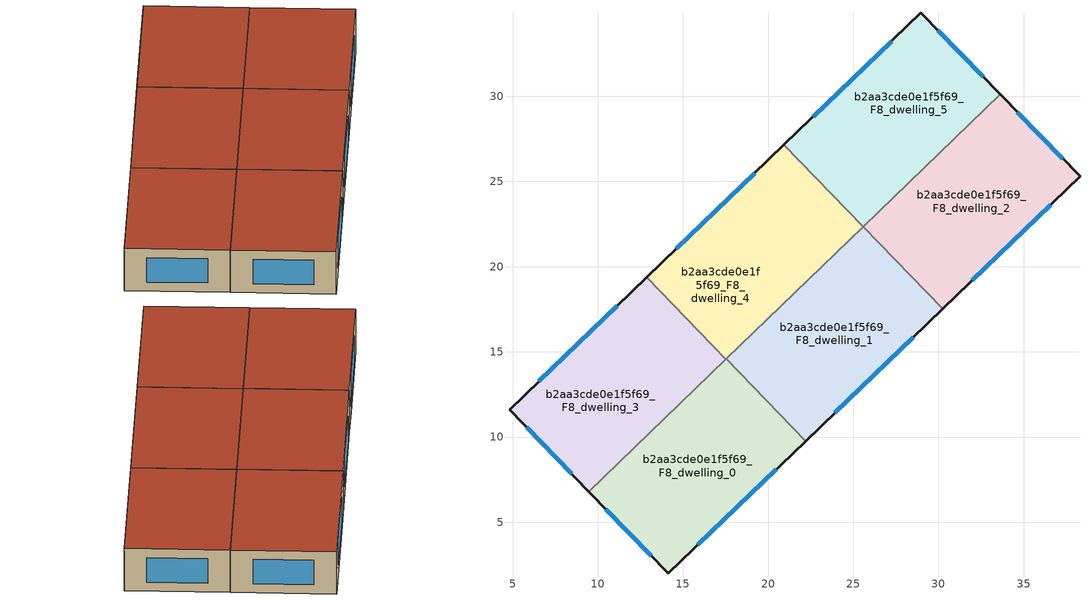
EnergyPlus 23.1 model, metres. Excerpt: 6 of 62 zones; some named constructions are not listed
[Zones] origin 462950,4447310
b2aa3cde0e1f5f69_F8_dwelling_0
 floor to b2aa3cde0e1f5f69_F7_dwelling_0 (EU_floor_Construction): 17.55,14.58 22.2,9.76 14.15,2 9.49,6.8 z24
 wall outside (EU_wall_Construction): 9.49,6.8 14.15,2 22.2,9.76 z24:27
 wall to b2aa3cde0e1f5f69_F8_dwelling_1 (EU_wall_Construction): 22.2,9.76 17.55,14.58 z24:27
 wall to b2aa3cde0e1f5f69_F8_dwelling_3 (EU_wall_Construction): 17.53,14.56 9.49,6.8 z24:27
 wall to b2aa3cde0e1f5f69_F8_dwelling_4 (EU_wall_Construction): 17.55,14.58 17.53,14.56 z24:27
 window (EU_Window_Construction): 15.87,3.66 20.47,8.1 / 10.49,5.77 13.15,3.03 z24.64:26.36
 roof outside (EU_roof_Construction): 22.2,9.76 17.55,14.58 9.49,6.8 14.15,2 z27
b2aa3cde0e1f5f69_F8_dwelling_1
 floor to b2aa3cde0e1f5f69_F7_dwelling_1 (EU_floor_Construction): 25.6,22.35 30.25,17.53 22.2,9.76 17.55,14.58 z24
 wall outside (EU_wall_Construction): 22.2,9.76 30.25,17.53 z24:27
 wall to b2aa3cde0e1f5f69_F8_dwelling_2 (EU_wall_Construction): 30.25,17.53 25.6,22.35 z24:27
 wall to b2aa3cde0e1f5f69_F8_dwelling_4 (EU_wall_Construction): 25.58,22.33 17.55,14.58 z24:27
 wall to b2aa3cde0e1f5f69_F8_dwelling_5 (EU_wall_Construction): 25.6,22.35 25.58,22.33 z24:27
 window (EU_Window_Construction): 23.92,11.43 28.53,15.87 z24.64:26.36
 roof outside (EU_roof_Construction): 30.25,17.53 25.6,22.35 17.55,14.58 22.2,9.76 z27
b2aa3cde0e1f5f69_F8_dwelling_2
 floor to b2aa3cde0e1f5f69_F7_dwelling_2 (EU_floor_Construction): 33.64,30.11 38.31,25.3 30.25,17.53 25.6,22.35 z24
 wall outside (EU_wall_Construction): 30.25,17.53 38.31,25.3 33.64,30.11 z24:27
 wall to b2aa3cde0e1f5f69_F8_dwelling_5 (EU_wall_Construction): 33.64,30.11 25.6,22.35 z24:27
 window (EU_Window_Construction): 37.31,26.33 34.64,29.08 / 31.98,19.2 36.58,23.64 z24.64:26.36
 roof outside (EU_roof_Construction): 38.31,25.3 33.64,30.11 25.6,22.35 30.25,17.53 z27
b2aa3cde0e1f5f69_F8_dwelling_3
 floor to b2aa3cde0e1f5f69_F7_dwelling_3 (EU_floor_Construction): 10.87,17.44 15.52,12.62 9.49,6.8 4.82,11.61 z24
 floor to b2aa3cde0e1f5f69_F7_dwelling_4 (EU_floor_Construction): 12.88,19.38 17.53,14.56 15.52,12.62 10.87,17.44 z24
 wall outside (EU_wall_Construction): 12.88,19.38 4.82,11.61 9.49,6.8 z24:27
 wall to b2aa3cde0e1f5f69_F8_dwelling_4 (EU_wall_Construction): 17.53,14.56 12.88,19.38 z24:27
 window (EU_Window_Construction): 5.82,10.58 8.49,7.83 / 11.16,17.71 6.55,13.27 z24.64:26.36
 roof outside (EU_roof_Construction): 17.53,14.56 12.88,19.38 4.82,11.61 9.49,6.8 z27
b2aa3cde0e1f5f69_F8_dwelling_4
 floor to b2aa3cde0e1f5f69_F7_dwelling_4 (EU_floor_Construction): 16.91,23.26 21.56,18.45 17.53,14.56 12.88,19.38 z24
 floor to b2aa3cde0e1f5f69_F7_dwelling_5 (EU_floor_Construction): 20.93,27.15 25.58,22.33 21.56,18.45 16.91,23.26 z24
 wall outside (EU_wall_Construction): 20.93,27.15 12.88,19.38 z24:27
 wall to b2aa3cde0e1f5f69_F8_dwelling_5 (EU_wall_Construction): 25.58,22.33 20.93,27.15 z24:27
 window (EU_Window_Construction): 19.21,25.48 14.61,21.04 z24.64:26.36
 roof outside (EU_roof_Construction): 25.58,22.33 20.93,27.15 12.88,19.38 17.53,14.56 z27
b2aa3cde0e1f5f69_F8_dwelling_5
 floor to b2aa3cde0e1f5f69_F7_dwelling_6 (EU_floor_Construction): 28.97,34.91 33.64,30.11 27.59,24.27 22.94,29.09 z24
 floor to b2aa3cde0e1f5f69_F7_dwelling_5 (EU_floor_Construction): 22.94,29.09 27.59,24.27 25.58,22.33 20.93,27.15 z24
 wall outside (EU_wall_Construction): 33.64,30.11 28.97,34.91 20.93,27.15 z24:27
 window (EU_Window_Construction): 32.64,31.13 29.97,33.88 / 27.25,33.25 22.65,28.81 z24.64:26.36
 roof outside (EU_roof_Construction): 33.64,30.11 28.97,34.91 20.93,27.15 25.58,22.33 z27
[SCHEDULE:FILE] Column Number=1; Rows to Skip at Top=0; Number of Hours of Data=8760; Column Separator=Comma; Interpolate to Timestep=No; Minutes per Item=60; Adjust Schedule for Daylight Savings=Yes
Name | File
EU_Step8_GainSchedule_b2aa3cde0e1f5f69_F3_dwelling_2_f000 | ../../schedules/b2aa3cde0e1f5f69/b2aa3cde0e1f5f69_F3_dwelling_2_f000_gain.csv
EU_Step8_GainSchedule_b2aa3cde0e1f5f69_F3_dwelling_3_f000 | ../../schedules/b2aa3cde0e1f5f69/b2aa3cde0e1f5f69_F3_dwelling_3_f000_gain.csv
EU_Step8_GainSchedule_b2aa3cde0e1f5f69_F3_dwelling_4_f000 | ../../schedules/b2aa3cde0e1f5f69/b2aa3cde0e1f5f69_F3_dwelling_4_f000_gain.csv
EU_Step8_GainSchedule_b2aa3cde0e1f5f69_F3_dwelling_5_f000 | ../../schedules/b2aa3cde0e1f5f69/b2aa3cde0e1f5f69_F3_dwelling_5_f000_gain.csv
EU_Step8_GainSchedule_b2aa3cde0e1f5f69_F3_dwelling_6_f000 | ../../schedules/b2aa3cde0e1f5f69/b2aa3cde0e1f5f69_F3_dwelling_6_f000_gain.csv
EU_Step8_GainSchedule_b2aa3cde0e1f5f69_F4_dwelling_0_f000 | ../../schedules/b2aa3cde0e1f5f69/b2aa3cde0e1f5f69_F4_dwelling_0_f000_gain.csv
EU_Step8_GainSchedule_b2aa3cde0e1f5f69_F4_dwelling_1_f000 | ../../schedules/b2aa3cde0e1f5f69/b2aa3cde0e1f5f69_F4_dwelling_1_f000_gain.csv
EU_Step8_GainSchedule_b2aa3cde0e1f5f69_F4_dwelling_2_f000 | ../../schedules/b2aa3cde0e1f5f69/b2aa3cde0e1f5f69_F4_dwelling_2_f000_gain.csv
EU_Step8_GainSchedule_b2aa3cde0e1f5f69_F4_dwelling_3_f000 | ../../schedules/b2aa3cde0e1f5f69/b2aa3cde0e1f5f69_F4_dwelling_3_f000_gain.csv
EU_Step8_GainSchedule_b2aa3cde0e1f5f69_F4_dwelling_4_f000 | ../../schedules/b2aa3cde0e1f5f69/b2aa3cde0e1f5f69_F4_dwelling_4_f000_gain.csv
EU_Step8_GainSchedule_b2aa3cde0e1f5f69_F4_dwelling_5_f000 | ../../schedules/b2aa3cde0e1f5f69/b2aa3cde0e1f5f69_F4_dwelling_5_f000_gain.csv
EU_Step8_GainSchedule_b2aa3cde0e1f5f69_F4_dwelling_6_f000 | ../../schedules/b2aa3cde0e1f5f69/b2aa3cde0e1f5f69_F4_dwelling_6_f000_gain.csv
